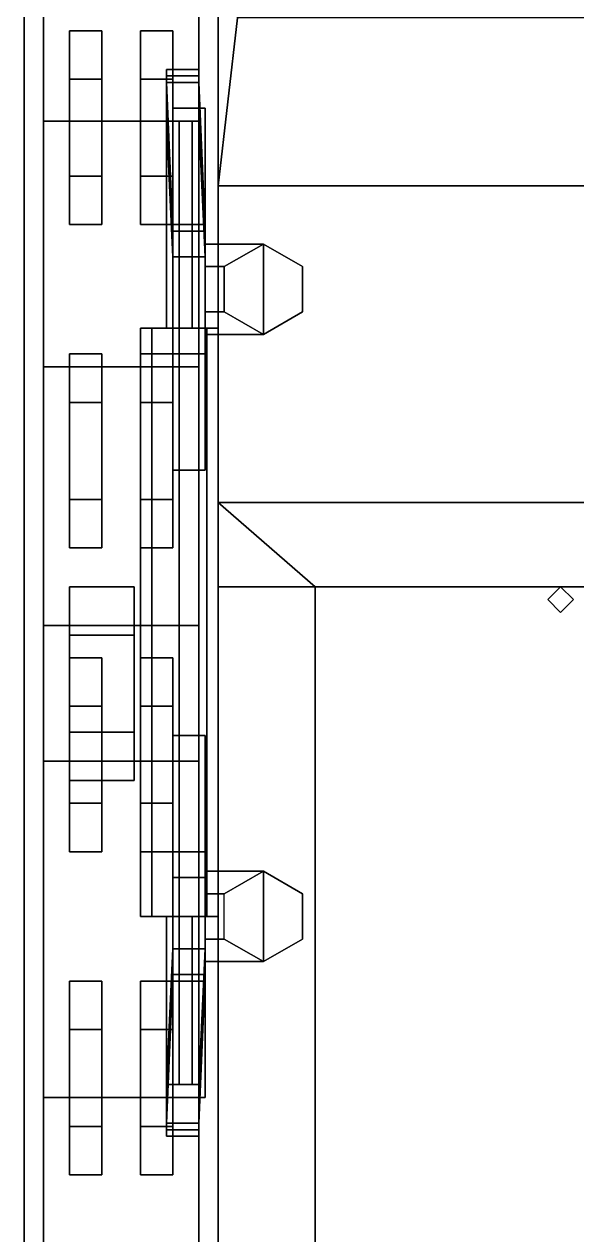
# Model space of a CAD drawing. Header units: millimetres. Extents: x -1 to 3, y -2.8 to 8.
# Drawn here: x -1 to -0.145, y -0.083 to 1.79 of the extents above; entities that cross this region are included whole.
import ezdxf

# ---------------------------------------------------------------- set-up
doc = ezdxf.new("R2010")
doc.units = ezdxf.units.MM
doc.layers.add('tracks', color=3, linetype='Continuous')
doc.layers.add('wheels', color=2, linetype='Continuous')

msp = doc.modelspace()

# ---------------------------------------------------------------- linework, layer by layer
for points in [[(-0.7, 2.57, 0.87), (-0.7, -2.49, 0.72), (-0.7, -2.49, 1.11), (-0.7, 2.61, 1.11)], [(-0.7, 2.61, 1.11), (-0.7, 1.05, 1.11), (-0.7, 1.05, 1.66), (-0.7, 1.54, 1.6)], [(-0.7, 2.61, 1.11), (-0.7, 1.54, 1.6), (-0.67, 1.8, 1.4809), (-0.67, 2.17, 1.3115)], [(-0.7, 1.91, 0.49), (-0.7, -2, 0.49), (-0.7, -2.49, 0.72), (-0.7, 2.57, 0.87)], [(-1, 2.49, 1.27), (-1, -2.36, 1.12), (-1, -2.36, 1.17), (-1, 2.49, 1.32)], [(-1, 2.49, 1.32), (-1, -2.36, 1.17), (-0.7, -2.36, 1.17), (-0.7, 2.49, 1.32)], [(0.7, 1.91, 0.49), (0.7, -2, 0.49), (-0.7, -2, 0.49), (-0.7, 1.91, 0.49)], [(-0.67, 1.8, 1.4809), (-0.7, 1.54, 1.6), (0.7, 1.54, 1.6), (0.67, 1.8, 1.4809)], [(-0.78, 1.7, 0.7), (-0.78, 1.64, 0.7), (-0.78, 1.64, 0.81), (-0.78, 1.72, 0.78)], [(-0.73, 1.72, 0.78), (-0.73, 1.7, 0.7), (-0.78, 1.7, 0.7), (-0.78, 1.72, 0.78)], [(-0.73, 1.71, 0.81), (-0.73, 1.72, 0.78), (-0.78, 1.72, 0.78), (-0.78, 1.71, 0.81)], [(-0.78, 1.72, 0.78), (-0.78, 1.64, 0.81), (-0.78, 1.64, 0.81), (-0.78, 1.71, 0.81)], [(-0.78, 1.71, 0.81), (-0.78, 1.64, 0.81), (-0.73, 1.64, 0.81), (-0.73, 1.71, 0.81)], [(-0.73, 1.64, 0.81), (-0.73, 1.64, 0.7), (-0.73, 1.7, 0.7), (-0.73, 1.72, 0.78)], [(-0.73, 1.64, 0.81), (-0.73, 1.64, 0.81), (-0.73, 1.72, 0.78), (-0.73, 1.71, 0.81)], [(-0.73, 1.7, 0.7), (-0.72, 1.47, 0.49), (-0.77, 1.47, 0.49), (-0.78, 1.7, 0.7)], [(-0.77, 1.47, 0.49), (-0.77, 1.43, 0.51), (-0.78, 1.64, 0.7), (-0.78, 1.7, 0.7)], [(-0.73, 1.64, 0.7), (-0.72, 1.43, 0.51), (-0.72, 1.47, 0.49), (-0.73, 1.7, 0.7)], [(-0.72, 1.48, 0.42), (-0.72, 1.66, 0.27), (-0.77, 1.66, 0.27), (-0.77, 1.48, 0.42)], [(-0.72, 1.66, 0.27), (-0.72, 1.66, 0.21), (-0.77, 1.66, 0.21), (-0.77, 1.66, 0.27)], [(-0.77, 1.66, 0.27), (-0.77, 1.66, 0.21), (-0.77, 1.48, 0.28), (-0.77, 1.48, 0.42)], [(-0.77, 1.48, 0.28), (-0.77, 1.66, 0.21), (-0.72, 1.66, 0.21), (-0.72, 1.48, 0.28)], [(-0.72, 1.48, 0.28), (-0.72, 1.66, 0.21), (-0.72, 1.66, 0.27), (-0.72, 1.48, 0.42)], [(-0.78, 1.64, 0.7), (-0.77, 1.43, 0.51), (-0.72, 1.43, 0.51), (-0.73, 1.64, 0.7)], [(-0.78, 1.64, 0.81), (-0.78, 1.64, 0.7), (-0.73, 1.64, 0.7), (-0.73, 1.64, 0.81)], [(-0.76, 1.64, 0.8), (-0.78, 1.64, 0.78), (-0.78, 1.32, 0.78), (-0.76, 1.32, 0.8)], [(-0.78, 1.64, 0.78), (-0.76, 1.64, 0.76), (-0.76, 1.32, 0.76), (-0.78, 1.32, 0.78)], [(-0.74, 1.64, 0.78), (-0.76, 1.64, 0.8), (-0.76, 1.32, 0.8), (-0.74, 1.32, 0.78)], [(-0.76, 1.64, 0.76), (-0.74, 1.64, 0.78), (-0.74, 1.32, 0.78), (-0.76, 1.32, 0.76)], [(-0.7, 1.54, 1.6), (-0.7, 1.05, 1.66), (0.7, 1.05, 1.66), (0.7, 1.54, 1.6)], [(-0.77, 1.48, 0.28), (-0.77, 1.28, 0.28), (-0.77, 1.28, 0.42), (-0.77, 1.48, 0.42)], [(-0.72, 1.48, 0.28), (-0.72, 1.28, 0.28), (-0.77, 1.28, 0.28), (-0.77, 1.48, 0.28)], [(-0.77, 1.48, 0.42), (-0.77, 1.32, 0.42), (-0.77, 1.43, 0.51), (-0.77, 1.47, 0.49)], [(-0.72, 1.47, 0.49), (-0.72, 1.48, 0.42), (-0.77, 1.48, 0.42), (-0.77, 1.47, 0.49)], [(-0.72, 1.28, 0.42), (-0.72, 1.28, 0.28), (-0.72, 1.48, 0.28), (-0.72, 1.48, 0.42)], [(-0.72, 1.43, 0.51), (-0.72, 1.32, 0.42), (-0.72, 1.48, 0.42), (-0.72, 1.47, 0.49)], [(-0.6906, 1.415, 0.4106), (-0.63, 1.45, 0.35), (-0.72, 1.45, 0.35), (-0.72, 1.415, 0.4106)], [(-0.63, 1.45, 0.35), (-0.6906, 1.415, 0.2894), (-0.72, 1.415, 0.2894), (-0.72, 1.45, 0.35)], [(-0.6906, 1.415, 0.49), (-0.63, 1.45, 0.49), (-0.63, 1.45, 0.35), (-0.6906, 1.415, 0.41)], [(-0.63, 1.45, 0.35), (-0.63, 1.31, 0.35), (-0.6906, 1.345, 0.2894), (-0.6906, 1.415, 0.2894)], [(-0.63, 1.45, 0.49), (-0.5694, 1.415, 0.49), (-0.5694, 1.415, 0.4106), (-0.63, 1.45, 0.35)], [(-0.5694, 1.415, 0.4106), (-0.5694, 1.345, 0.4106), (-0.63, 1.31, 0.35), (-0.63, 1.45, 0.35)], [(-0.77, 1.43, 0.51), (-0.77, 1.32, 0.42), (-0.72, 1.32, 0.42), (-0.72, 1.43, 0.51)], [(-0.6906, 1.345, 0.4106), (-0.6906, 1.415, 0.4106), (-0.72, 1.415, 0.4106), (-0.72, 1.345, 0.4106)], [(-0.6906, 1.415, 0.2894), (-0.6906, 1.345, 0.2894), (-0.72, 1.345, 0.2894), (-0.72, 1.415, 0.2894)], [(-0.6906, 1.345, 0.49), (-0.6906, 1.415, 0.49), (-0.6906, 1.415, 0.41), (-0.6906, 1.345, 0.41)], [(-0.5694, 1.415, 0.49), (-0.5694, 1.345, 0.49), (-0.5694, 1.345, 0.4106), (-0.5694, 1.415, 0.4106)], [(-0.63, 1.31, 0.35), (-0.6906, 1.345, 0.4106), (-0.72, 1.345, 0.4106), (-0.72, 1.31, 0.35)], [(-0.6906, 1.345, 0.2894), (-0.63, 1.31, 0.35), (-0.72, 1.31, 0.35), (-0.72, 1.345, 0.2894)], [(-0.63, 1.31, 0.49), (-0.6906, 1.345, 0.49), (-0.6906, 1.345, 0.41), (-0.63, 1.31, 0.35)], [(-0.5694, 1.345, 0.49), (-0.63, 1.31, 0.49), (-0.63, 1.31, 0.35), (-0.5694, 1.345, 0.4106)], [(-0.8024, 1.32, 0.8224), (-0.82, 1.32, 0.78), (-0.82, 0.41, 0.78), (-0.8024, 0.41, 0.8224)], [(-0.82, 1.32, 0.78), (-0.8024, 1.32, 0.7376), (-0.8024, 0.41, 0.7376), (-0.82, 0.41, 0.78)], [(-0.7176, 1.32, 0.8224), (-0.82, 1.32, 0.78), (-0.8024, 1.32, 0.8224), (-0.76, 1.32, 0.84)], [(-0.7, 1.32, 0.78), (-0.8024, 1.32, 0.7376), (-0.82, 1.32, 0.78), (-0.7176, 1.32, 0.8224)], [(-0.76, 1.32, 0.84), (-0.8024, 1.32, 0.8224), (-0.8024, 0.41, 0.8224), (-0.76, 0.41, 0.84)], [(-0.8024, 1.32, 0.7376), (-0.76, 1.32, 0.72), (-0.76, 0.41, 0.72), (-0.8024, 0.41, 0.7376)], [(-0.7176, 1.32, 0.7376), (-0.76, 1.32, 0.72), (-0.8024, 1.32, 0.7376), (-0.7, 1.32, 0.78)], [(-0.77, 1.32, 0.42), (-0.77, 1.28, 0.42), (-0.72, 1.28, 0.42), (-0.72, 1.32, 0.42)], [(-0.7176, 1.32, 0.8224), (-0.76, 1.32, 0.84), (-0.76, 0.41, 0.84), (-0.7176, 0.41, 0.8224)], [(-0.76, 1.32, 0.72), (-0.7176, 1.32, 0.7376), (-0.7176, 0.41, 0.7376), (-0.76, 0.41, 0.72)], [(-0.7, 1.32, 0.78), (-0.7176, 1.32, 0.8224), (-0.7176, 0.41, 0.8224), (-0.7, 0.41, 0.78)], [(-0.7176, 1.32, 0.7376), (-0.7, 1.32, 0.78), (-0.7, 0.41, 0.78), (-0.7176, 0.41, 0.7376)], [(-0.77, 1.28, 0.28), (-0.77, 1.1, 0.21), (-0.77, 1.1, 0.27), (-0.77, 1.28, 0.42)], [(-0.72, 1.28, 0.28), (-0.72, 1.1, 0.21), (-0.77, 1.1, 0.21), (-0.77, 1.28, 0.28)], [(-0.77, 1.28, 0.42), (-0.77, 1.1, 0.27), (-0.72, 1.1, 0.27), (-0.72, 1.28, 0.42)], [(-0.72, 1.1, 0.27), (-0.72, 1.1, 0.21), (-0.72, 1.28, 0.28), (-0.72, 1.28, 0.42)], [(-0.77, 1.1, 0.27), (-0.77, 1.1, 0.21), (-0.72, 1.1, 0.21), (-0.72, 1.1, 0.27)], [(-0.7, 1.05, 1.11), (-0.7, -0.52, 1.11), (-0.7, -0.52, 2.07), (-0.7, 0.92, 2.07)], [(-0.7, 1.05, 1.11), (-0.7, 1.05, 1.11), (-0.7, 0.92, 2.07), (-0.7, 1.05, 1.66)], [(-0.7, 1.05, 1.66), (-0.7, 1.05, 1.66), (-0.7, 0.92, 2.07), (-0.55, 0.92, 2.1)], [(-0.7, 1.05, 1.66), (-0.55, 0.92, 2.1), (0.55, 0.92, 2.1), (0.7, 1.05, 1.66)], [(-0.7, 0.92, 2.07), (-0.7, -0.52, 2.07), (-0.55, -0.52, 2.1), (-0.55, 0.92, 2.1)], [(-0.55, 0.92, 2.1), (-0.55, -0.52, 2.1), (0.55, -0.52, 2.1), (0.55, 0.92, 2.1)], [(-0.17, 0.92, 2.1), (-0.19, 0.9, 2.1), (-0.19, 0.9, 2.15), (-0.17, 0.92, 2.15)], [(-0.17, 0.92, 2.15), (-0.19, 0.9, 2.15), (-0.17, 0.88, 2.15), (-0.15, 0.9, 2.15)], [(-0.15, 0.9, 2.1), (-0.17, 0.92, 2.1), (-0.17, 0.92, 2.15), (-0.15, 0.9, 2.15)], [(-0.19, 0.9, 2.1), (-0.17, 0.88, 2.1), (-0.17, 0.88, 2.15), (-0.19, 0.9, 2.15)], [(-0.17, 0.88, 2.1), (-0.15, 0.9, 2.1), (-0.15, 0.9, 2.15), (-0.17, 0.88, 2.15)], [(-0.72, 0.51, 0.42), (-0.72, 0.69, 0.27), (-0.77, 0.69, 0.27), (-0.77, 0.51, 0.42)], [(-0.77, 0.69, 0.27), (-0.77, 0.69, 0.21), (-0.77, 0.51, 0.28), (-0.77, 0.51, 0.42)], [(-0.77, 0.51, 0.28), (-0.77, 0.69, 0.21), (-0.72, 0.69, 0.21), (-0.72, 0.51, 0.28)], [(-0.72, 0.69, 0.27), (-0.72, 0.69, 0.21), (-0.77, 0.69, 0.21), (-0.77, 0.69, 0.27)], [(-0.72, 0.51, 0.28), (-0.72, 0.69, 0.21), (-0.72, 0.69, 0.27), (-0.72, 0.51, 0.42)], [(-0.77, 0.51, 0.42), (-0.77, 0.51, 0.28), (-0.77, 0.31, 0.28), (-0.77, 0.31, 0.42)], [(-0.77, 0.31, 0.28), (-0.77, 0.51, 0.28), (-0.72, 0.51, 0.28), (-0.72, 0.31, 0.28)], [(-0.72, 0.47, 0.42), (-0.72, 0.51, 0.42), (-0.77, 0.51, 0.42), (-0.77, 0.47, 0.42)], [(-0.72, 0.31, 0.28), (-0.72, 0.51, 0.28), (-0.72, 0.51, 0.42), (-0.72, 0.31, 0.42)], [(-0.77, 0.36, 0.51), (-0.77, 0.47, 0.42), (-0.77, 0.31, 0.42), (-0.77, 0.32, 0.49)], [(-0.72, 0.36, 0.51), (-0.72, 0.47, 0.42), (-0.77, 0.47, 0.42), (-0.77, 0.36, 0.51)], [(-0.6906, 0.445, 0.4106), (-0.63, 0.48, 0.35), (-0.72, 0.48, 0.35), (-0.72, 0.445, 0.4106)], [(-0.63, 0.48, 0.35), (-0.6906, 0.445, 0.2894), (-0.72, 0.445, 0.2894), (-0.72, 0.48, 0.35)], [(-0.72, 0.31, 0.42), (-0.72, 0.47, 0.42), (-0.72, 0.36, 0.51), (-0.72, 0.32, 0.49)], [(-0.6906, 0.445, 0.49), (-0.63, 0.48, 0.49), (-0.63, 0.48, 0.35), (-0.6906, 0.445, 0.41)], [(-0.63, 0.48, 0.35), (-0.63, 0.34, 0.35), (-0.6906, 0.375, 0.2894), (-0.6906, 0.445, 0.2894)], [(-0.63, 0.48, 0.49), (-0.5694, 0.445, 0.49), (-0.5694, 0.445, 0.4106), (-0.63, 0.48, 0.35)], [(-0.5694, 0.445, 0.4106), (-0.5694, 0.375, 0.4106), (-0.63, 0.34, 0.35), (-0.63, 0.48, 0.35)], [(-0.5694, 0.445, 0.49), (-0.5694, 0.375, 0.49), (-0.5694, 0.375, 0.4106), (-0.5694, 0.445, 0.4106)], [(-0.8024, 0.41, 0.7376), (-0.76, 0.41, 0.72), (-0.7176, 0.41, 0.7376), (-0.82, 0.41, 0.78)], [(-0.82, 0.41, 0.78), (-0.7176, 0.41, 0.7376), (-0.7, 0.41, 0.78), (-0.8024, 0.41, 0.8224)], [(-0.8024, 0.41, 0.8224), (-0.7, 0.41, 0.78), (-0.7176, 0.41, 0.8224), (-0.76, 0.41, 0.84)], [(-0.78, 0.15, 0.78), (-0.76, 0.15, 0.8), (-0.76, 0.41, 0.8), (-0.78, 0.41, 0.78)], [(-0.76, 0.15, 0.76), (-0.78, 0.15, 0.78), (-0.78, 0.41, 0.78), (-0.76, 0.41, 0.76)], [(-0.76, 0.15, 0.8), (-0.74, 0.15, 0.78), (-0.74, 0.41, 0.78), (-0.76, 0.41, 0.8)], [(-0.74, 0.15, 0.78), (-0.76, 0.15, 0.76), (-0.76, 0.41, 0.76), (-0.74, 0.41, 0.78)], [(-0.63, 0.34, 0.35), (-0.6906, 0.375, 0.4106), (-0.72, 0.375, 0.4106), (-0.72, 0.34, 0.35)], [(-0.6906, 0.375, 0.2894), (-0.63, 0.34, 0.35), (-0.72, 0.34, 0.35), (-0.72, 0.375, 0.2894)], [(-0.63, 0.34, 0.49), (-0.6906, 0.375, 0.49), (-0.6906, 0.375, 0.41), (-0.63, 0.34, 0.35)], [(-0.5694, 0.375, 0.49), (-0.63, 0.34, 0.49), (-0.63, 0.34, 0.35), (-0.5694, 0.375, 0.4106)], [(-0.73, 0.15, 0.7), (-0.72, 0.36, 0.51), (-0.77, 0.36, 0.51), (-0.78, 0.15, 0.7)], [(-0.78, 0.15, 0.7), (-0.77, 0.36, 0.51), (-0.77, 0.32, 0.49), (-0.78, 0.09, 0.7)], [(-0.72, 0.32, 0.49), (-0.72, 0.36, 0.51), (-0.73, 0.15, 0.7), (-0.73, 0.09, 0.7)], [(-0.78, 0.09, 0.7), (-0.77, 0.32, 0.49), (-0.72, 0.32, 0.49), (-0.73, 0.09, 0.7)], [(-0.77, 0.32, 0.49), (-0.77, 0.31, 0.42), (-0.72, 0.31, 0.42), (-0.72, 0.32, 0.49)], [(-0.77, 0.31, 0.42), (-0.77, 0.13, 0.27), (-0.72, 0.13, 0.27), (-0.72, 0.31, 0.42)], [(-0.77, 0.31, 0.28), (-0.77, 0.13, 0.21), (-0.77, 0.13, 0.27), (-0.77, 0.31, 0.42)], [(-0.72, 0.31, 0.28), (-0.72, 0.13, 0.21), (-0.77, 0.13, 0.21), (-0.77, 0.31, 0.28)], [(-0.72, 0.13, 0.27), (-0.72, 0.13, 0.21), (-0.72, 0.31, 0.28), (-0.72, 0.31, 0.42)], [(-0.78, 0.15, 0.81), (-0.78, 0.15, 0.7), (-0.78, 0.09, 0.7), (-0.78, 0.07, 0.78)], [(-0.73, 0.15, 0.81), (-0.73, 0.15, 0.7), (-0.78, 0.15, 0.7), (-0.78, 0.15, 0.81)], [(-0.73, 0.08, 0.81), (-0.73, 0.15, 0.81), (-0.78, 0.15, 0.81), (-0.78, 0.08, 0.81)], [(-0.78, 0.15, 0.81), (-0.78, 0.15, 0.81), (-0.78, 0.07, 0.78), (-0.78, 0.08, 0.81)], [(-0.73, 0.09, 0.7), (-0.73, 0.15, 0.7), (-0.73, 0.15, 0.81), (-0.73, 0.07, 0.78)], [(-0.73, 0.07, 0.78), (-0.73, 0.15, 0.81), (-0.73, 0.15, 0.81), (-0.73, 0.08, 0.81)], [(-0.77, 0.13, 0.27), (-0.77, 0.13, 0.21), (-0.72, 0.13, 0.21), (-0.72, 0.13, 0.27)], [(-0.78, 0.07, 0.78), (-0.78, 0.09, 0.7), (-0.73, 0.09, 0.7), (-0.73, 0.07, 0.78)], [(-0.78, 0.08, 0.81), (-0.78, 0.07, 0.78), (-0.73, 0.07, 0.78), (-0.73, 0.08, 0.81)]]:
    msp.add_3dface(points)
at = {"layer": 'tracks'}
for points in [[(-0.73, 2.68, 0.6), (-0.73, 1.64), (-0.97, 1.64), (-0.97, 2.68, 0.6)], [(-0.97, 2.68, 0.6), (-0.97, 1.64), (-0.97, 1.64, 0.05), (-0.97, 2.64, 0.62)], [(-0.73, 1.64, 0.05), (-0.73, 1.64), (-0.73, 2.68, 0.6), (-0.73, 2.64, 0.62)], [(-0.97, 2.64, 0.62), (-0.97, 1.64, 0.05), (-0.73, 1.64, 0.05), (-0.73, 2.64, 0.62)], [(-0.73, 1.26, 1.11), (-0.73, 1.81, 1.11), (-0.97, 1.81, 1.11), (-0.97, 1.26, 1.11)], [(-0.97, 1.26, 1.11), (-0.97, 1.81, 1.11), (-0.97, 1.81, 1.06), (-0.97, 1.26, 1.06)], [(-0.97, 1.26, 1.06), (-0.97, 1.81, 1.06), (-0.73, 1.81, 1.06), (-0.73, 1.26, 1.06)], [(-0.73, 1.81, 1.06), (-0.73, 1.81, 1.11), (-0.73, 1.26, 1.11), (-0.73, 1.26, 1.06)], [(-0.73, 1.64), (-0.73, -1.87), (-0.97, -1.87), (-0.97, 1.64)], [(-0.97, 1.64), (-0.97, -1.87), (-0.97, -1.87, 0.05), (-0.97, 1.64, 0.05)], [(-0.97, 1.64, 0.05), (-0.97, -1.87, 0.05), (-0.73, -1.87, 0.05), (-0.73, 1.64, 0.05)], [(-0.73, -1.87, 0.05), (-0.73, -1.87), (-0.73, 1.64), (-0.73, 1.64, 0.05)], [(-0.97, 0.86, 1.17), (-0.97, 1.26, 1.11), (-0.97, 1.26, 1.06), (-0.97, 0.86, 1.11)], [(-0.73, 0.86, 1.17), (-0.73, 1.26, 1.11), (-0.97, 1.26, 1.11), (-0.97, 0.86, 1.17)], [(-0.97, 0.86, 1.11), (-0.97, 1.26, 1.06), (-0.73, 1.26, 1.06), (-0.73, 0.86, 1.11)], [(-0.73, 1.26, 1.06), (-0.73, 1.26, 1.11), (-0.73, 0.86, 1.17), (-0.73, 0.86, 1.11)], [(-0.97, 0.65, 1.17), (-0.97, 0.86, 1.17), (-0.97, 0.86, 1.11), (-0.97, 0.65, 1.11)], [(-0.97, 0.65, 1.11), (-0.97, 0.86, 1.11), (-0.73, 0.86, 1.11), (-0.73, 0.65, 1.11)], [(-0.73, 0.65, 1.17), (-0.73, 0.86, 1.17), (-0.97, 0.86, 1.17), (-0.97, 0.65, 1.17)], [(-0.73, 0.86, 1.11), (-0.73, 0.86, 1.17), (-0.73, 0.65, 1.17), (-0.73, 0.65, 1.11)], [(-0.73, 0.13, 1.02), (-0.73, 0.65, 1.17), (-0.97, 0.65, 1.17), (-0.97, 0.13, 1.02)], [(-0.97, 0.13, 1.02), (-0.97, 0.65, 1.17), (-0.97, 0.65, 1.11), (-0.97, 0.13, 0.95)], [(-0.97, 0.13, 0.95), (-0.97, 0.65, 1.11), (-0.73, 0.65, 1.11), (-0.73, 0.13, 0.95)], [(-0.73, 0.65, 1.11), (-0.73, 0.65, 1.17), (-0.73, 0.13, 1.02), (-0.73, 0.13, 0.95)], [(-0.97, -0.28, 0.95), (-0.97, 0.13, 0.95), (-0.73, 0.13, 0.95), (-0.73, -0.28, 0.95)], [(-0.97, -0.28, 1.02), (-0.97, 0.13, 1.02), (-0.97, 0.13, 0.95), (-0.97, -0.28, 0.95)], [(-0.73, -0.28, 1.02), (-0.73, 0.13, 1.02), (-0.97, 0.13, 1.02), (-0.97, -0.28, 1.02)], [(-0.73, 0.13, 0.95), (-0.73, 0.13, 1.02), (-0.73, -0.28, 1.02), (-0.73, -0.28, 0.95)]]:
    msp.add_3dface(points, dxfattribs=at)
at = {"layer": 'wheels'}
for points in [[(-0.93, 1.48, 0.24), (-0.93, 1.78, 0.24), (-0.93, 1.705, 0.1101), (-0.93, 1.555, 0.1101)], [(-0.88, 1.78, 0.24), (-0.88, 1.705, 0.1101), (-0.93, 1.705, 0.1101), (-0.93, 1.78, 0.24)], [(-0.93, 1.555, 0.3699), (-0.93, 1.705, 0.3699), (-0.93, 1.78, 0.24), (-0.93, 1.48, 0.24)], [(-0.88, 1.705, 0.3699), (-0.88, 1.78, 0.24), (-0.93, 1.78, 0.24), (-0.93, 1.705, 0.3699)], [(-0.88, 1.555, 0.1101), (-0.88, 1.705, 0.1101), (-0.88, 1.78, 0.24), (-0.88, 1.48, 0.24)], [(-0.88, 1.48, 0.24), (-0.88, 1.78, 0.24), (-0.88, 1.705, 0.3699), (-0.88, 1.555, 0.3699)], [(-0.77, 1.78, 0.24), (-0.77, 1.705, 0.1101), (-0.82, 1.705, 0.1101), (-0.82, 1.78, 0.24)], [(-0.82, 1.48, 0.24), (-0.82, 1.78, 0.24), (-0.82, 1.705, 0.1101), (-0.82, 1.555, 0.1101)], [(-0.77, 1.705, 0.3699), (-0.77, 1.78, 0.24), (-0.82, 1.78, 0.24), (-0.82, 1.705, 0.3699)], [(-0.82, 1.555, 0.3699), (-0.82, 1.705, 0.3699), (-0.82, 1.78, 0.24), (-0.82, 1.48, 0.24)], [(-0.77, 1.555, 0.1101), (-0.77, 1.705, 0.1101), (-0.77, 1.78, 0.24), (-0.77, 1.48, 0.24)], [(-0.77, 1.48, 0.24), (-0.77, 1.78, 0.24), (-0.77, 1.705, 0.3699), (-0.77, 1.555, 0.3699)], [(-0.88, 1.705, 0.1101), (-0.88, 1.555, 0.1101), (-0.93, 1.555, 0.1101), (-0.93, 1.705, 0.1101)], [(-0.88, 1.555, 0.3699), (-0.88, 1.705, 0.3699), (-0.93, 1.705, 0.3699), (-0.93, 1.555, 0.3699)], [(-0.77, 1.705, 0.1101), (-0.77, 1.555, 0.1101), (-0.82, 1.555, 0.1101), (-0.82, 1.705, 0.1101)], [(-0.77, 1.555, 0.3699), (-0.77, 1.705, 0.3699), (-0.82, 1.705, 0.3699), (-0.82, 1.555, 0.3699)], [(-0.88, 1.555, 0.1101), (-0.88, 1.48, 0.24), (-0.93, 1.48, 0.24), (-0.93, 1.555, 0.1101)], [(-0.88, 1.48, 0.24), (-0.88, 1.555, 0.3699), (-0.93, 1.555, 0.3699), (-0.93, 1.48, 0.24)], [(-0.77, 1.555, 0.1101), (-0.77, 1.48, 0.24), (-0.82, 1.48, 0.24), (-0.82, 1.555, 0.1101)], [(-0.77, 1.48, 0.24), (-0.77, 1.555, 0.3699), (-0.82, 1.555, 0.3699), (-0.82, 1.48, 0.24)], [(-0.88, 1.205, 0.3699), (-0.88, 1.28, 0.24), (-0.93, 1.28, 0.24), (-0.93, 1.205, 0.3699)], [(-0.88, 1.28, 0.24), (-0.88, 1.205, 0.1101), (-0.93, 1.205, 0.1101), (-0.93, 1.28, 0.24)], [(-0.93, 1.055, 0.3699), (-0.93, 1.205, 0.3699), (-0.93, 1.28, 0.24), (-0.93, 0.98, 0.24)], [(-0.93, 0.98, 0.24), (-0.93, 1.28, 0.24), (-0.93, 1.205, 0.1101), (-0.93, 1.055, 0.1101)], [(-0.88, 0.98, 0.24), (-0.88, 1.28, 0.24), (-0.88, 1.205, 0.3699), (-0.88, 1.055, 0.3699)], [(-0.88, 1.055, 0.1101), (-0.88, 1.205, 0.1101), (-0.88, 1.28, 0.24), (-0.88, 0.98, 0.24)], [(-0.82, 0.98, 0.24), (-0.82, 1.28, 0.24), (-0.82, 1.205, 0.1101), (-0.82, 1.055, 0.1101)], [(-0.77, 1.28, 0.24), (-0.77, 1.205, 0.1101), (-0.82, 1.205, 0.1101), (-0.82, 1.28, 0.24)], [(-0.82, 1.055, 0.3699), (-0.82, 1.205, 0.3699), (-0.82, 1.28, 0.24), (-0.82, 0.98, 0.24)], [(-0.77, 1.205, 0.3699), (-0.77, 1.28, 0.24), (-0.82, 1.28, 0.24), (-0.82, 1.205, 0.3699)], [(-0.77, 1.055, 0.1101), (-0.77, 1.205, 0.1101), (-0.77, 1.28, 0.24), (-0.77, 0.98, 0.24)], [(-0.77, 0.98, 0.24), (-0.77, 1.28, 0.24), (-0.77, 1.205, 0.3699), (-0.77, 1.055, 0.3699)], [(-0.88, 1.055, 0.3699), (-0.88, 1.205, 0.3699), (-0.93, 1.205, 0.3699), (-0.93, 1.055, 0.3699)], [(-0.88, 1.205, 0.1101), (-0.88, 1.055, 0.1101), (-0.93, 1.055, 0.1101), (-0.93, 1.205, 0.1101)], [(-0.77, 1.205, 0.1101), (-0.77, 1.055, 0.1101), (-0.82, 1.055, 0.1101), (-0.82, 1.205, 0.1101)], [(-0.77, 1.055, 0.3699), (-0.77, 1.205, 0.3699), (-0.82, 1.205, 0.3699), (-0.82, 1.055, 0.3699)], [(-0.88, 0.98, 0.24), (-0.88, 1.055, 0.3699), (-0.93, 1.055, 0.3699), (-0.93, 0.98, 0.24)], [(-0.88, 1.055, 0.1101), (-0.88, 0.98, 0.24), (-0.93, 0.98, 0.24), (-0.93, 1.055, 0.1101)], [(-0.77, 1.055, 0.1101), (-0.77, 0.98, 0.24), (-0.82, 0.98, 0.24), (-0.82, 1.055, 0.1101)], [(-0.77, 0.98, 0.24), (-0.77, 1.055, 0.3699), (-0.82, 1.055, 0.3699), (-0.82, 0.98, 0.24)], [(-0.83, 0.845, 1.0999), (-0.83, 0.92, 0.97), (-0.93, 0.92, 0.97), (-0.93, 0.845, 1.0999)], [(-0.83, 0.92, 0.97), (-0.83, 0.845, 0.8401), (-0.93, 0.845, 0.8401), (-0.93, 0.92, 0.97)], [(-0.93, 0.62, 0.97), (-0.93, 0.92, 0.97), (-0.93, 0.845, 0.8401), (-0.93, 0.695, 0.8401)], [(-0.93, 0.695, 1.0999), (-0.93, 0.845, 1.0999), (-0.93, 0.92, 0.97), (-0.93, 0.62, 0.97)], [(-0.83, 0.695, 1.0999), (-0.83, 0.845, 1.0999), (-0.93, 0.845, 1.0999), (-0.93, 0.695, 1.0999)], [(-0.83, 0.845, 0.8401), (-0.83, 0.695, 0.8401), (-0.93, 0.695, 0.8401), (-0.93, 0.845, 0.8401)], [(-0.88, 0.81, 0.24), (-0.88, 0.735, 0.1101), (-0.93, 0.735, 0.1101), (-0.93, 0.81, 0.24)], [(-0.93, 0.51, 0.24), (-0.93, 0.81, 0.24), (-0.93, 0.735, 0.1101), (-0.93, 0.585, 0.1101)], [(-0.88, 0.735, 0.3699), (-0.88, 0.81, 0.24), (-0.93, 0.81, 0.24), (-0.93, 0.735, 0.3699)], [(-0.93, 0.585, 0.3699), (-0.93, 0.735, 0.3699), (-0.93, 0.81, 0.24), (-0.93, 0.51, 0.24)], [(-0.88, 0.585, 0.1101), (-0.88, 0.735, 0.1101), (-0.88, 0.81, 0.24), (-0.88, 0.51, 0.24)], [(-0.88, 0.51, 0.24), (-0.88, 0.81, 0.24), (-0.88, 0.735, 0.3699), (-0.88, 0.585, 0.3699)], [(-0.82, 0.51, 0.24), (-0.82, 0.81, 0.24), (-0.82, 0.735, 0.1101), (-0.82, 0.585, 0.1101)], [(-0.77, 0.81, 0.24), (-0.77, 0.735, 0.1101), (-0.82, 0.735, 0.1101), (-0.82, 0.81, 0.24)], [(-0.82, 0.585, 0.3699), (-0.82, 0.735, 0.3699), (-0.82, 0.81, 0.24), (-0.82, 0.51, 0.24)], [(-0.77, 0.735, 0.3699), (-0.77, 0.81, 0.24), (-0.82, 0.81, 0.24), (-0.82, 0.735, 0.3699)], [(-0.77, 0.585, 0.1101), (-0.77, 0.735, 0.1101), (-0.77, 0.81, 0.24), (-0.77, 0.51, 0.24)], [(-0.77, 0.51, 0.24), (-0.77, 0.81, 0.24), (-0.77, 0.735, 0.3699), (-0.77, 0.585, 0.3699)], [(-0.88, 0.735, 0.1101), (-0.88, 0.585, 0.1101), (-0.93, 0.585, 0.1101), (-0.93, 0.735, 0.1101)], [(-0.88, 0.585, 0.3699), (-0.88, 0.735, 0.3699), (-0.93, 0.735, 0.3699), (-0.93, 0.585, 0.3699)], [(-0.77, 0.735, 0.1101), (-0.77, 0.585, 0.1101), (-0.82, 0.585, 0.1101), (-0.82, 0.735, 0.1101)], [(-0.77, 0.585, 0.3699), (-0.77, 0.735, 0.3699), (-0.82, 0.735, 0.3699), (-0.82, 0.585, 0.3699)], [(-0.83, 0.62, 0.97), (-0.83, 0.695, 1.0999), (-0.93, 0.695, 1.0999), (-0.93, 0.62, 0.97)], [(-0.83, 0.695, 0.8401), (-0.83, 0.62, 0.97), (-0.93, 0.62, 0.97), (-0.93, 0.695, 0.8401)], [(-0.88, 0.585, 0.1101), (-0.88, 0.51, 0.24), (-0.93, 0.51, 0.24), (-0.93, 0.585, 0.1101)], [(-0.88, 0.51, 0.24), (-0.88, 0.585, 0.3699), (-0.93, 0.585, 0.3699), (-0.93, 0.51, 0.24)], [(-0.77, 0.585, 0.1101), (-0.77, 0.51, 0.24), (-0.82, 0.51, 0.24), (-0.82, 0.585, 0.1101)], [(-0.77, 0.51, 0.24), (-0.77, 0.585, 0.3699), (-0.82, 0.585, 0.3699), (-0.82, 0.51, 0.24)], [(-0.93, 0.01, 0.24), (-0.93, 0.31, 0.24), (-0.93, 0.235, 0.1101), (-0.93, 0.085, 0.1101)], [(-0.88, 0.31, 0.24), (-0.88, 0.235, 0.1101), (-0.93, 0.235, 0.1101), (-0.93, 0.31, 0.24)], [(-0.93, 0.085, 0.3699), (-0.93, 0.235, 0.3699), (-0.93, 0.31, 0.24), (-0.93, 0.01, 0.24)], [(-0.88, 0.235, 0.3699), (-0.88, 0.31, 0.24), (-0.93, 0.31, 0.24), (-0.93, 0.235, 0.3699)], [(-0.88, 0.085, 0.1101), (-0.88, 0.235, 0.1101), (-0.88, 0.31, 0.24), (-0.88, 0.01, 0.24)], [(-0.88, 0.01, 0.24), (-0.88, 0.31, 0.24), (-0.88, 0.235, 0.3699), (-0.88, 0.085, 0.3699)], [(-0.77, 0.31, 0.24), (-0.77, 0.235, 0.1101), (-0.82, 0.235, 0.1101), (-0.82, 0.31, 0.24)], [(-0.82, 0.01, 0.24), (-0.82, 0.31, 0.24), (-0.82, 0.235, 0.1101), (-0.82, 0.085, 0.1101)], [(-0.77, 0.235, 0.3699), (-0.77, 0.31, 0.24), (-0.82, 0.31, 0.24), (-0.82, 0.235, 0.3699)], [(-0.82, 0.085, 0.3699), (-0.82, 0.235, 0.3699), (-0.82, 0.31, 0.24), (-0.82, 0.01, 0.24)], [(-0.77, 0.085, 0.1101), (-0.77, 0.235, 0.1101), (-0.77, 0.31, 0.24), (-0.77, 0.01, 0.24)], [(-0.77, 0.01, 0.24), (-0.77, 0.31, 0.24), (-0.77, 0.235, 0.3699), (-0.77, 0.085, 0.3699)], [(-0.88, 0.235, 0.1101), (-0.88, 0.085, 0.1101), (-0.93, 0.085, 0.1101), (-0.93, 0.235, 0.1101)], [(-0.88, 0.085, 0.3699), (-0.88, 0.235, 0.3699), (-0.93, 0.235, 0.3699), (-0.93, 0.085, 0.3699)], [(-0.77, 0.235, 0.1101), (-0.77, 0.085, 0.1101), (-0.82, 0.085, 0.1101), (-0.82, 0.235, 0.1101)], [(-0.77, 0.085, 0.3699), (-0.77, 0.235, 0.3699), (-0.82, 0.235, 0.3699), (-0.82, 0.085, 0.3699)], [(-0.88, 0.085, 0.1101), (-0.88, 0.01, 0.24), (-0.93, 0.01, 0.24), (-0.93, 0.085, 0.1101)], [(-0.88, 0.01, 0.24), (-0.88, 0.085, 0.3699), (-0.93, 0.085, 0.3699), (-0.93, 0.01, 0.24)], [(-0.77, 0.085, 0.1101), (-0.77, 0.01, 0.24), (-0.82, 0.01, 0.24), (-0.82, 0.085, 0.1101)], [(-0.77, 0.01, 0.24), (-0.77, 0.085, 0.3699), (-0.82, 0.085, 0.3699), (-0.82, 0.01, 0.24)]]:
    msp.add_3dface(points, dxfattribs=at)

doc.saveas('drawing.dxf')
